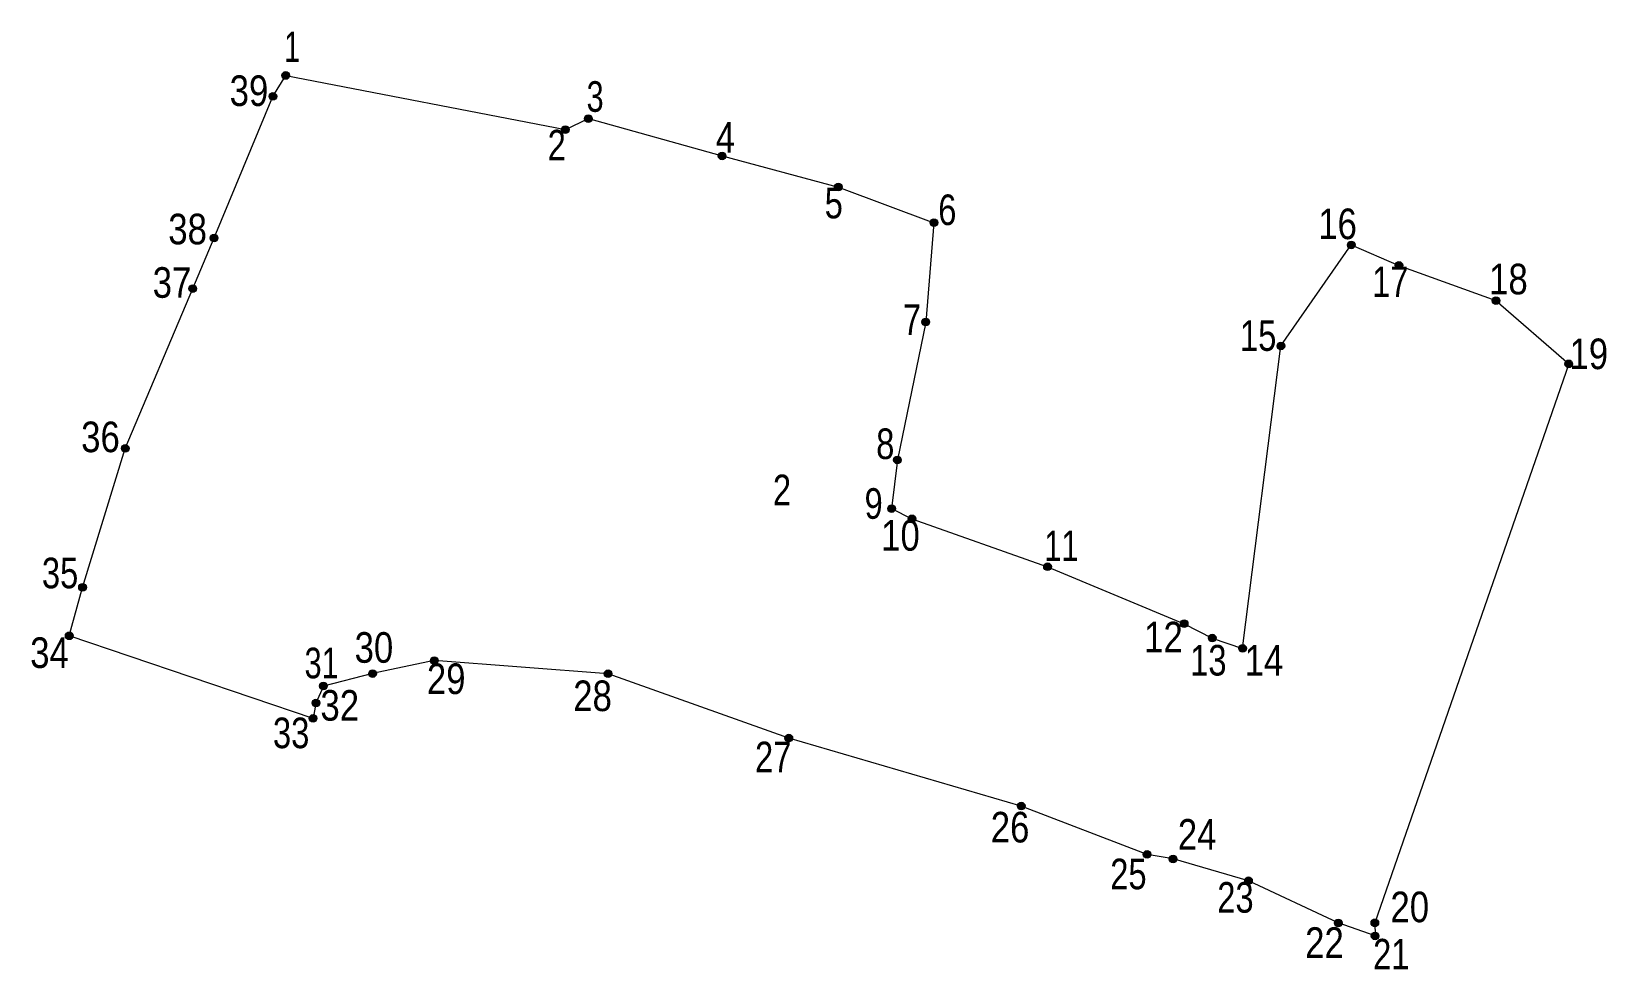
# Model space of a CAD drawing. Header units: metres. Extents: x 550542 to 550748, y 1837411 to 1837534.
import ezdxf
from ezdxf.enums import TextEntityAlignment as Align

# ---------------------------------------------------------------- set-up
doc = ezdxf.new("R2010")
doc.units = ezdxf.units.M
doc.header["$LTSCALE"] = 1.6
doc.layers.add('10', color=7, linetype='Continuous', lineweight=13)
doc.layers.add('20', color=7, linetype='Continuous', lineweight=13)
doc.layers.add('6', color=7, linetype='Continuous')
doc.layers.add('9', color=7, linetype='Continuous')

msp = doc.modelspace()

# ---------------------------------------------------------------- hatches: boundary and pattern name
at = {"layer": '20'}
for points in [[(550575.76, 1837527.87, 1), (550574.76, 1837527.87, 1)], [(550575.76, 1837527.87, 1), (550574.76, 1837527.87, 1)], [(550574.09, 1837525.13, 1), (550573.09, 1837525.13, 1)], [(550574.09, 1837525.13, 1), (550573.09, 1837525.13, 1)], [(550615.36, 1837522.23, 1), (550614.36, 1837522.23, 1)], [(550615.36, 1837522.23, 1), (550614.36, 1837522.23, 1)], [(550612.349, 1837520.795, 1), (550611.349, 1837520.795, 1)], [(550612.349, 1837520.795, 1), (550611.349, 1837520.795, 1)], [(550632.86, 1837517.35, 1), (550631.86, 1837517.35, 1)], [(550632.86, 1837517.35, 1), (550631.86, 1837517.35, 1)], [(550648.07, 1837513.28, 1), (550647.07, 1837513.28, 1)], [(550648.07, 1837513.28, 1), (550647.07, 1837513.28, 1)], [(550660.58, 1837508.62, 1), (550659.58, 1837508.62, 1)], [(550660.58, 1837508.62, 1), (550659.58, 1837508.62, 1)], [(550566.39, 1837506.62, 1), (550565.39, 1837506.62, 1)], [(550566.39, 1837506.62, 1), (550565.39, 1837506.62, 1)], [(550715.18, 1837505.71, 1), (550714.18, 1837505.71, 1)], [(550715.18, 1837505.71, 1), (550714.18, 1837505.71, 1)], [(550721.42, 1837503.03, 1), (550720.42, 1837503.03, 1)], [(550721.42, 1837503.03, 1), (550720.42, 1837503.03, 1)], [(550563.59, 1837500, 1), (550562.59, 1837500, 1)], [(550563.59, 1837500, 1), (550562.59, 1837500, 1)], [(550734.12, 1837498.44, 1), (550733.12, 1837498.44, 1)], [(550734.12, 1837498.44, 1), (550733.12, 1837498.44, 1)], [(550659.51, 1837495.63, 1), (550658.51, 1837495.63, 1)], [(550659.51, 1837495.63, 1), (550658.51, 1837495.63, 1)], [(550705.98, 1837492.51, 1), (550704.98, 1837492.51, 1)], [(550705.98, 1837492.51, 1), (550704.98, 1837492.51, 1)], [(550743.65, 1837490.16, 1), (550742.65, 1837490.16, 1)], [(550743.65, 1837490.16, 1), (550742.65, 1837490.16, 1)], [(550554.76, 1837479.1, 1), (550553.76, 1837479.1, 1)], [(550554.76, 1837479.1, 1), (550553.76, 1837479.1, 1)], [(550655.8, 1837477.6, 1), (550654.8, 1837477.6, 1)], [(550655.8, 1837477.6, 1), (550654.8, 1837477.6, 1)], [(550655.04, 1837471.23, 1), (550654.04, 1837471.23, 1)], [(550655.04, 1837471.23, 1), (550654.04, 1837471.23, 1)], [(550657.69, 1837469.89, 1), (550656.69, 1837469.89, 1)], [(550657.69, 1837469.89, 1), (550656.69, 1837469.89, 1)], [(550675.44, 1837463.63, 1), (550674.44, 1837463.63, 1)], [(550675.44, 1837463.63, 1), (550674.44, 1837463.63, 1)], [(550549.17, 1837460.93, 1), (550548.17, 1837460.93, 1)], [(550549.17, 1837460.93, 1), (550548.17, 1837460.93, 1)], [(550693.32, 1837456.18, 1), (550692.32, 1837456.18, 1)], [(550693.32, 1837456.18, 1), (550692.32, 1837456.18, 1)], [(550547.425, 1837454.591, 1), (550546.425, 1837454.591, 1)], [(550547.425, 1837454.591, 1), (550546.425, 1837454.591, 1)], [(550697, 1837454.3, 1), (550696, 1837454.3, 1)], [(550697, 1837454.3, 1), (550696, 1837454.3, 1)], [(550595.2, 1837451.36, 1), (550594.2, 1837451.36, 1)], [(550595.2, 1837451.36, 1), (550594.2, 1837451.36, 1)], [(550700.97, 1837452.95, 1), (550699.97, 1837452.95, 1)], [(550700.97, 1837452.95, 1), (550699.97, 1837452.95, 1)], [(550587.12, 1837449.66, 1), (550586.12, 1837449.66, 1)], [(550587.12, 1837449.66, 1), (550586.12, 1837449.66, 1)], [(550617.94, 1837449.63, 1), (550616.94, 1837449.63, 1)], [(550617.94, 1837449.63, 1), (550616.94, 1837449.63, 1)], [(550580.7, 1837448.03, 1), (550579.7, 1837448.03, 1)], [(550580.7, 1837448.03, 1), (550579.7, 1837448.03, 1)], [(550579.72, 1837445.79, 1), (550578.72, 1837445.79, 1)], [(550579.72, 1837445.79, 1), (550578.72, 1837445.79, 1)], [(550579.34, 1837443.79, 1), (550578.34, 1837443.79, 1)], [(550579.34, 1837443.79, 1), (550578.34, 1837443.79, 1)], [(550641.59, 1837441.22, 1), (550640.59, 1837441.22, 1)], [(550641.59, 1837441.22, 1), (550640.59, 1837441.22, 1)], [(550672, 1837432.33, 1), (550671, 1837432.33, 1)], [(550672, 1837432.33, 1), (550671, 1837432.33, 1)], [(550688.47, 1837426, 1), (550687.47, 1837426, 1)], [(550688.47, 1837426, 1), (550687.47, 1837426, 1)], [(550691.87, 1837425.41, 1), (550690.87, 1837425.41, 1)], [(550691.87, 1837425.41, 1), (550690.87, 1837425.41, 1)], [(550701.74, 1837422.56, 1), (550700.74, 1837422.56, 1)], [(550701.74, 1837422.56, 1), (550700.74, 1837422.56, 1)], [(550713.48, 1837417.04, 1), (550712.48, 1837417.04, 1)], [(550713.48, 1837417.04, 1), (550712.48, 1837417.04, 1)], [(550718.27, 1837417.06, 1), (550717.27, 1837417.06, 1)], [(550718.27, 1837417.06, 1), (550717.27, 1837417.06, 1)], [(550718.31, 1837415.35, 1), (550717.31, 1837415.35, 1)], [(550718.31, 1837415.35, 1), (550717.31, 1837415.35, 1)]]:
    msp.add_hatch(color=256, dxfattribs=at).paths.add_polyline_path(points)

# ---------------------------------------------------------------- linework, layer by layer
at = {"layer": '10'}
msp.add_lwpolyline([(550743.15, 1837490.16), (550717.77, 1837417.06), (550717.81, 1837415.35), (550712.98, 1837417.04), (550701.24, 1837422.56), (550691.37, 1837425.41), (550687.97, 1837426), (550671.5, 1837432.33), (550641.09, 1837441.22), (550617.44, 1837449.63), (550594.7, 1837451.36), (550586.62, 1837449.66), (550580.2, 1837448.03), (550579.22, 1837445.79), (550578.84, 1837443.79), (550546.92, 1837454.59), (550548.67, 1837460.93), (550554.26, 1837479.1), (550563.09, 1837500), (550565.89, 1837506.62), (550573.59, 1837525.13), (550575.26, 1837527.87), (550611.85, 1837520.79), (550614.86, 1837522.23), (550632.36, 1837517.35), (550647.57, 1837513.28), (550660.08, 1837508.62), (550659.01, 1837495.63), (550655.3, 1837477.6), (550654.54, 1837471.23), (550657.19, 1837469.89), (550674.94, 1837463.63), (550692.82, 1837456.18), (550696.5, 1837454.3), (550700.47, 1837452.95), (550705.48, 1837492.51), (550714.68, 1837505.71), (550720.92, 1837503.03), (550733.62, 1837498.44)], close=True, dxfattribs=at)
at = {"layer": '20'}
for centre in [(550575.26, 1837527.87), (550575.26, 1837527.87), (550573.59, 1837525.13), (550573.59, 1837525.13), (550614.86, 1837522.23), (550614.86, 1837522.23), (550611.849, 1837520.795), (550611.849, 1837520.795), (550632.36, 1837517.35), (550632.36, 1837517.35), (550647.57, 1837513.28), (550647.57, 1837513.28), (550660.08, 1837508.62), (550660.08, 1837508.62), (550565.89, 1837506.62), (550565.89, 1837506.62), (550714.68, 1837505.71), (550714.68, 1837505.71), (550720.92, 1837503.03), (550720.92, 1837503.03), (550563.09, 1837500), (550563.09, 1837500), (550733.62, 1837498.44), (550733.62, 1837498.44), (550659.01, 1837495.63), (550659.01, 1837495.63), (550705.48, 1837492.51), (550705.48, 1837492.51), (550743.15, 1837490.16), (550743.15, 1837490.16), (550554.26, 1837479.1), (550554.26, 1837479.1), (550655.3, 1837477.6), (550655.3, 1837477.6), (550654.54, 1837471.23), (550654.54, 1837471.23), (550657.19, 1837469.89), (550657.19, 1837469.89), (550674.94, 1837463.63), (550674.94, 1837463.63), (550548.67, 1837460.93), (550548.67, 1837460.93), (550692.82, 1837456.18), (550692.82, 1837456.18), (550546.925, 1837454.591), (550546.925, 1837454.591), (550696.5, 1837454.3), (550696.5, 1837454.3), (550594.7, 1837451.36), (550594.7, 1837451.36), (550700.47, 1837452.95), (550700.47, 1837452.95), (550586.62, 1837449.66), (550586.62, 1837449.66), (550617.44, 1837449.63), (550617.44, 1837449.63), (550580.2, 1837448.03), (550580.2, 1837448.03), (550579.22, 1837445.79), (550579.22, 1837445.79), (550578.84, 1837443.79), (550578.84, 1837443.79), (550641.09, 1837441.22), (550641.09, 1837441.22), (550671.5, 1837432.33), (550671.5, 1837432.33), (550687.97, 1837426), (550687.97, 1837426), (550691.37, 1837425.41), (550691.37, 1837425.41), (550701.24, 1837422.56), (550701.24, 1837422.56), (550712.98, 1837417.04), (550712.98, 1837417.04), (550717.77, 1837417.06), (550717.77, 1837417.06), (550717.81, 1837415.35), (550717.81, 1837415.35)]:
    msp.add_circle(centre, 0.5, dxfattribs=at)

# ---------------------------------------------------------------- texts
at = {"layer": '6', "width": 0.8}
msp.add_text('2', height=4, dxfattribs=at).set_placement((550640.2, 1837471.67), align=Align.CENTER)
at = {"layer": '9'}
for s, width, p in [('1', 0.7, (550576.095, 1837529.62)), ('39', 0.85, (550570.45, 1837523.88)), ('3', 0.75, (550615.74, 1837523.12)), ('2', 0.8, (550610.72, 1837516.76)), ('4', 0.85, (550632.795, 1837517.78)), ('5', 0.8, (550646.975, 1837509.19)), ('6', 0.8, (550661.83, 1837508.31)), ('38', 0.85, (550562.42, 1837505.79)), ('16', 0.85, (550712.89, 1837506.47)), ('18', 0.85, (550735.25, 1837499.25)), ('37', 0.85, (550560.38, 1837498.8)), ('17', 0.8, (550719.785, 1837498.89)), ('7', 0.8, (550657.21, 1837493.95)), ('15', 0.8, (550702.505, 1837491.86)), ('19', 0.85, (550745.77, 1837489.47)), ('36', 0.85, (550551.02, 1837478.61)), ('8', 0.8, (550653.71, 1837477.71)), ('9', 0.8, (550652.19, 1837469.9)), ('10', 0.85, (550655.7, 1837465.73)), ('11', 0.75, (550676.765, 1837464.36)), ('35', 0.8, (550545.735, 1837460.81)), ('12', 0.85, (550690.11, 1837452.43)), ('34', 0.85, (550544.35, 1837450.39)), ('30', 0.85, (550586.8, 1837451.07)), ('31', 0.75, (550579.955, 1837449.04)), ('13', 0.8, (550695.985, 1837449.4)), ('14', 0.85, (550703.26, 1837449.39)), ('29', 0.85, (550596.26, 1837446.98)), ('28', 0.85, (550615.41, 1837444.75)), ('32', 0.85, (550582.33, 1837443.5)), ('33', 0.8, (550575.97, 1837439.9)), ('27', 0.8, (550639.045, 1837436.75)), ('26', 0.85, (550670.04, 1837427.57)), ('24', 0.85, (550694.525, 1837426.63)), ('25', 0.8, (550685.525, 1837421.45)), ('23', 0.8, (550699.53, 1837418.39)), ('20', 0.85, (550722.34, 1837417.14)), ('22', 0.85, (550711.18, 1837412.48)), ('21', 0.8, (550719.92, 1837410.96))]:
    msp.add_text(s, height=4, dxfattribs=dict(at, width=width)).set_placement(p, align=Align.CENTER)

doc.saveas('drawing.dxf')
